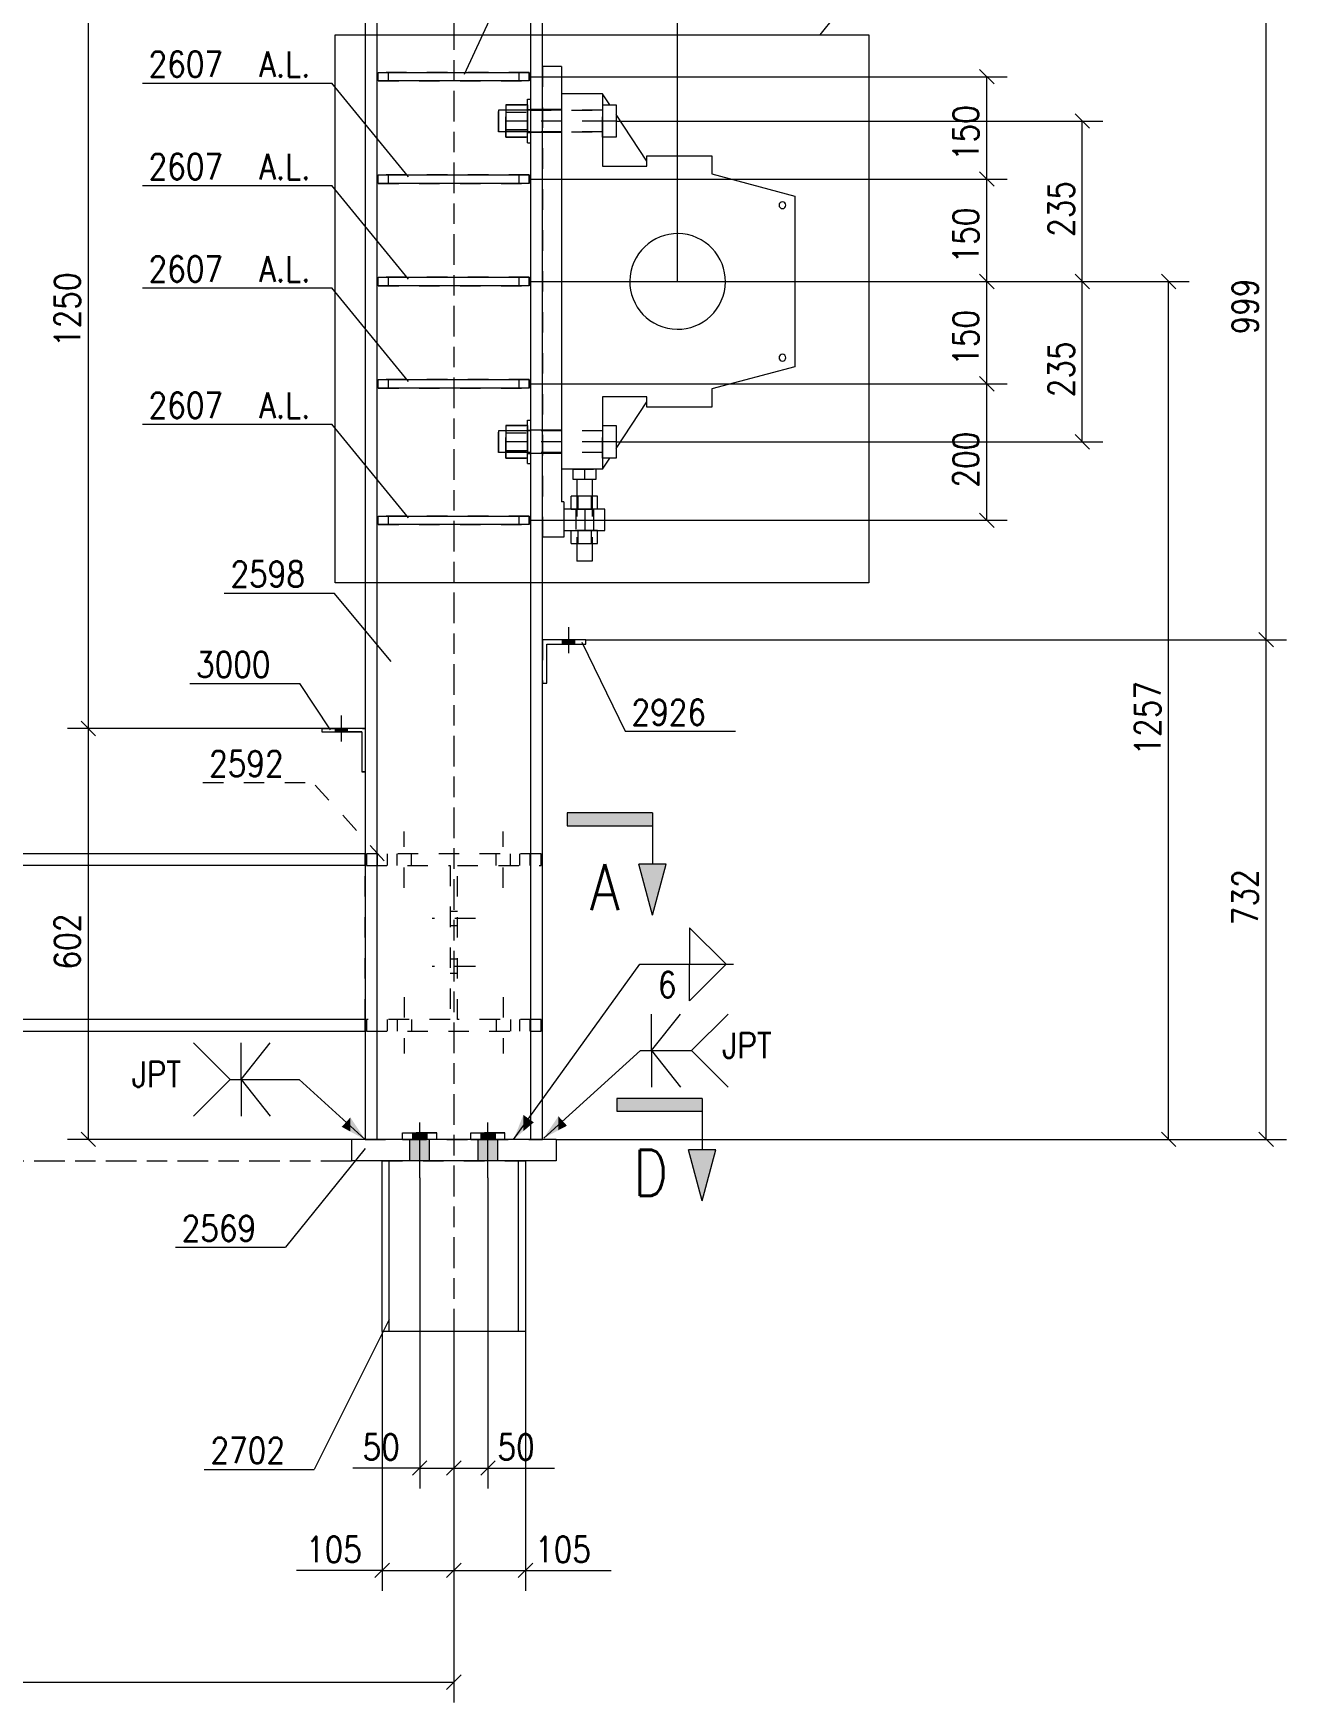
# Model space of a CAD drawing. Header units: millimetres. Extents: x 5 to 846, y 5 to 599.
# Drawn here: x 168.8 to 291.3, y 317.1 to 480.2 of the extents above; entities that cross this region are included whole.
import ezdxf

# ---------------------------------------------------------------- set-up
doc = ezdxf.new("R2010")
doc.units = ezdxf.units.MM
for name, pattern in [('XKITLINE00', [0]), ('XKITLINE02', [4, 2, -2]), ('XKITLINE06', [7, 3, -1, 2, -1])]:
    doc.linetypes.add(name, pattern=pattern)
for name, color, linetype, lineweight in [('Corte', 7, 'Continuous', 0), ('Cota', 4, 'Continuous', 0), ('Marca da peça', 2, 'Continuous', 0), ('Objeto gráfico', 3, 'Continuous', 0), ('Parafuso', 3, 'Continuous', 0), ('Peça', 2, 'Continuous', 0), ('Solda', 1, 'Continuous', 0)]:
    doc.layers.add(name, color=color, linetype=linetype, lineweight=lineweight)
doc.styles.add('ROMANS', font='ROMANS__.TTF')
doc.styles.add('SIMPLEX', font='SIMPLEX_.TTF')

msp = doc.modelspace()

# ---------------------------------------------------------------- hatches: boundary and pattern name
at = {"layer": 'Corte'}
for points in [[(220.97, 402.81), (220.97, 404.06), (229.31, 404.06)], [(229.31, 402.81), (220.97, 402.81), (229.31, 404.06)], [(229.31, 394.06), (227.97, 399.06), (230.65, 399.06)], [(225.83, 374.91), (225.83, 376.16), (234.16, 376.16)], [(234.16, 374.91), (225.83, 374.91), (234.16, 376.16)], [(234.16, 366.16), (232.82, 371.16), (235.5, 371.16)]]:
    msp.add_hatch(color=6, dxfattribs=at).paths.add_polyline_path(points, flags=17)
at = {"layer": 'Parafuso'}
for points in [[(221.69, 420.98), (221.69, 420.55), (220.49, 420.55), (220.49, 420.98)], [(221.69, 420.98), (221.69, 420.55), (220.49, 420.55), (220.49, 420.98)], [(198.29, 411.99), (198.29, 412.31), (199.49, 412.31), (199.49, 411.99)], [(207.52, 372.16), (207.52, 370.06), (205.59, 370.06), (205.59, 372.16)], [(207.26, 372.8), (207.26, 372.16), (205.86, 372.16), (205.86, 372.8)], [(214.19, 372.16), (214.19, 370.06), (212.26, 370.06), (212.26, 372.16)], [(213.92, 372.8), (213.92, 372.16), (212.52, 372.16), (212.52, 372.8)]]:
    msp.add_hatch(color=7, dxfattribs=at).paths.add_polyline_path(points, flags=17)

# ---------------------------------------------------------------- linework, layer by layer
at = {"color": 7, "linetype": 'XKITLINE00', "lineweight": 0}
for p, q in [((245.69, 480.07), (257.11, 494.42)), ((198.31, 426.53), (198.31, 480.07)), ((198.31, 480.07), (250.45, 480.07)), ((250.45, 480.07), (250.45, 426.53)), ((250.45, 426.53), (198.31, 426.53))]:
    msp.add_line(p, q, dxfattribs=at)
at = {"layer": 'Corte', "color": 6, "linetype": 'XKITLINE00', "lineweight": 0}
for p, q in [((229.31, 404.06), (220.97, 404.06)), ((220.97, 404.06), (220.97, 402.81)), ((220.97, 402.81), (229.31, 402.81)), ((229.31, 404.06), (229.31, 399.06)), ((230.65, 399.06), (227.97, 399.06)), ((229.31, 394.06), (227.97, 399.06)), ((229.31, 394.06), (230.65, 399.06)), ((234.16, 376.16), (225.83, 376.16)), ((225.83, 376.16), (225.83, 374.91)), ((234.16, 376.16), (234.16, 371.16)), ((225.83, 374.91), (234.16, 374.91)), ((235.5, 371.16), (232.82, 371.16)), ((234.16, 366.16), (232.82, 371.16)), ((234.16, 366.16), (235.5, 371.16))]:
    msp.add_line(p, q, dxfattribs=at)
at = {"layer": 'Cota', "color": 7, "linetype": 'XKITLINE00', "lineweight": 0}
for p, q in [((231.76, 455.98), (231.76, 510.08)), ((174.19, 412.31), (174.19, 495.64)), ((289.26, 420.98), (289.26, 487.59)), ((261.26, 476.68), (262.68, 475.27)), ((217.27, 475.98), (263.97, 475.98)), ((261.97, 465.98), (261.97, 475.98)), ((225.76, 471.64), (273.3, 471.64)), ((270.59, 472.35), (272.01, 470.94)), ((271.3, 455.98), (271.3, 471.64)), ((261.26, 466.68), (262.68, 465.27)), ((261.26, 466.68), (262.68, 465.27)), ((217.27, 465.98), (263.97, 465.98)), ((217.27, 465.98), (263.97, 465.98)), ((261.97, 455.98), (261.97, 465.98)), ((261.26, 456.68), (262.68, 455.27)), ((261.26, 456.68), (262.68, 455.27)), ((270.59, 456.68), (272.01, 455.27)), ((270.59, 456.68), (272.01, 455.27)), ((279.03, 456.68), (280.44, 455.27)), ((217.27, 455.98), (263.97, 455.98)), ((217.27, 455.98), (263.97, 455.98)), ((231.76, 455.98), (273.3, 455.98)), ((231.76, 455.98), (273.3, 455.98)), ((231.76, 455.98), (281.73, 455.98)), ((261.97, 445.98), (261.97, 455.98)), ((271.3, 440.31), (271.3, 455.98)), ((279.73, 372.16), (279.73, 455.98)), ((217.27, 445.98), (263.97, 445.98)), ((217.27, 445.98), (263.97, 445.98)), ((261.26, 446.68), (262.68, 445.27)), ((261.26, 446.68), (262.68, 445.27)), ((261.97, 432.64), (261.97, 445.98)), ((225.76, 440.31), (273.3, 440.31)), ((270.59, 441.02), (272.01, 439.6)), ((217.27, 432.64), (263.97, 432.64)), ((261.26, 433.35), (262.68, 431.94)), ((222.79, 420.98), (291.26, 420.98)), ((222.79, 420.98), (291.26, 420.98)), ((288.55, 421.68), (289.97, 420.27)), ((288.55, 421.68), (289.97, 420.27)), ((289.26, 372.16), (289.26, 420.98)), ((173.49, 413.02), (174.9, 411.6)), ((173.49, 413.02), (174.9, 411.6)), ((196.99, 412.31), (172.14, 412.31)), ((196.99, 412.31), (172.14, 412.31)), ((174.19, 372.16), (174.19, 412.31)), ((201.22, 372.16), (172.14, 372.16)), ((173.49, 372.87), (174.9, 371.46)), ((219.89, 372.16), (291.26, 372.16)), ((219.89, 372.16), (281.73, 372.16)), ((279.03, 372.87), (280.44, 371.46)), ((288.55, 372.87), (289.97, 371.46)), ((206.56, 368.4), (206.56, 338.06)), ((213.22, 368.4), (213.22, 338.06)), ((202.89, 353.4), (202.89, 328.06)), ((209.89, 353.4), (209.89, 328.06)), ((209.89, 353.4), (209.89, 338.06)), ((209.89, 353.4), (209.89, 317.15)), ((209.89, 353.4), (209.89, 328.06)), ((209.89, 353.4), (209.89, 338.06)), ((216.89, 353.4), (216.89, 328.06)), ((206.56, 340.06), (200.04, 340.06)), ((206.56, 340.06), (200.04, 340.06)), ((207.26, 340.77), (205.85, 339.36)), ((206.56, 340.06), (209.89, 340.06)), ((210.6, 340.77), (209.18, 339.36)), ((210.6, 340.77), (209.18, 339.36)), ((209.89, 340.06), (213.22, 340.06)), ((213.93, 340.77), (212.52, 339.36)), ((213.22, 340.06), (219.74, 340.06)), ((213.22, 340.06), (219.74, 340.06)), ((202.89, 330.06), (194.52, 330.06)), ((202.89, 330.06), (194.52, 330.06)), ((203.6, 330.77), (202.18, 329.36)), ((202.89, 330.06), (209.89, 330.06)), ((210.6, 330.77), (209.18, 329.36)), ((210.6, 330.77), (209.18, 329.36)), ((209.89, 330.06), (216.89, 330.06)), ((217.6, 330.77), (216.18, 329.36)), ((216.89, 330.06), (225.26, 330.06)), ((216.89, 330.06), (225.26, 330.06)), ((210.6, 319.85), (209.18, 318.44)), ((109.89, 319.15), (209.89, 319.15))]:
    msp.add_line(p, q, dxfattribs=at)
at = {"layer": 'Cota', "color": 3}
for p in [(261.97, 475.98), (271.3, 471.64), (261.97, 465.98), (261.97, 465.98), (261.97, 455.98), (261.97, 455.98), (271.3, 455.98), (271.3, 455.98), (279.73, 455.98), (261.97, 445.98), (261.97, 445.98), (271.3, 440.31), (261.97, 432.64), (289.26, 420.98), (289.26, 420.98), (174.19, 412.31), (174.19, 412.31), (174.19, 372.16), (279.73, 372.16), (289.26, 372.16), (206.56, 340.06), (209.89, 340.06), (209.89, 340.06), (213.22, 340.06), (202.89, 330.06), (209.89, 330.06), (209.89, 330.06), (216.89, 330.06), (209.89, 319.15)]:
    msp.add_point(p, dxfattribs=at)
at = {"layer": 'Marca da peça', "color": 7, "linetype": 'XKITLINE00', "lineweight": 0}
for p, q in [((210.95, 476.23), (221.58, 499.5)), ((179.47, 475.35), (197.98, 475.35)), ((205.48, 466.21), (197.98, 475.35)), ((179.47, 465.35), (197.98, 465.35)), ((205.48, 456.21), (197.98, 465.35)), ((179.47, 455.35), (197.98, 455.35)), ((205.48, 446.21), (197.98, 455.35)), ((179.47, 442.02), (197.98, 442.02)), ((205.48, 432.87), (197.98, 442.02)), ((187.47, 425.54), (198.21, 425.54)), ((203.76, 418.85), (198.21, 425.54)), ((222.4, 420.75), (226.65, 412.03)), ((184.1, 416.71), (194.84, 416.71)), ((197.86, 412.18), (194.84, 416.71)), ((226.65, 412.03), (237.4, 412.03)), ((201.22, 371.26), (193.44, 361.63)), ((182.7, 361.63), (193.44, 361.63)), ((203.58, 354.57), (196.26, 339.93)), ((185.52, 339.93), (196.26, 339.93))]:
    msp.add_line(p, q, dxfattribs=at)
at = {"layer": 'Marca da peça', "color": 7, "linetype": 'XKITLINE02', "lineweight": 0}
for p in [(185.38, 407.03), (203.08, 399.39)]:
    msp.add_line(p, (196.12, 407.03), dxfattribs=at)
at = {"layer": 'Objeto gráfico', "color": 7, "linetype": 'XKITLINE06', "lineweight": 0}
for p, q in [((209.89, 551.6), (209.89, 353.4)), ((119.89, 370.06), (199.89, 370.06))]:
    msp.add_line(p, q, dxfattribs=at)
at = {"layer": 'Parafuso', "color": 7, "linetype": 'XKITLINE02', "lineweight": 0}
for p, q in [((218.56, 472.78), (217.4, 472.78)), ((218.56, 472.78), (217.4, 472.78)), ((224.42, 471.64), (217.4, 471.64)), ((224.42, 471.64), (217.4, 471.64)), ((220.42, 472.78), (218.56, 472.78)), ((220.42, 472.78), (218.56, 472.78)), ((218.56, 470.51), (217.4, 470.51)), ((218.56, 470.51), (217.4, 470.51)), ((220.42, 470.51), (218.56, 470.51)), ((220.42, 470.51), (218.56, 470.51)), ((218.56, 441.44), (217.4, 441.44)), ((218.56, 441.44), (217.4, 441.44)), ((224.42, 440.31), (217.4, 440.31)), ((224.42, 440.31), (217.4, 440.31)), ((220.42, 441.44), (218.56, 441.44)), ((220.42, 441.44), (218.56, 441.44)), ((218.56, 439.18), (217.4, 439.18)), ((218.56, 439.18), (217.4, 439.18)), ((220.42, 439.18), (218.56, 439.18)), ((220.42, 439.18), (218.56, 439.18)), ((221.82, 433.74), (221.82, 431.64)), ((222.68, 433.74), (222.68, 431.64)), ((223.55, 433.74), (223.55, 431.64)), ((205.06, 396.74), (205.06, 402.24)), ((205.06, 396.74), (205.06, 402.24)), ((205.06, 396.74), (205.06, 402.24)), ((214.72, 396.74), (214.72, 402.24)), ((214.72, 396.74), (214.72, 402.24)), ((214.72, 396.74), (214.72, 402.24)), ((204.36, 398.91), (204.36, 400.06)), ((204.36, 398.91), (204.36, 400.06)), ((204.36, 398.91), (204.36, 400.06)), ((205.76, 398.91), (205.76, 400.06)), ((205.76, 398.91), (205.76, 400.06)), ((205.76, 398.91), (205.76, 400.06)), ((214.02, 398.91), (214.02, 400.06)), ((214.02, 398.91), (214.02, 400.06)), ((214.02, 398.91), (214.02, 400.06)), ((215.42, 398.91), (215.42, 400.06)), ((215.42, 398.91), (215.42, 400.06)), ((215.42, 398.91), (215.42, 400.06)), ((212.01, 393.73), (207.77, 393.73)), ((212.01, 393.73), (207.77, 393.73)), ((210.25, 394.43), (209.53, 394.43)), ((210.25, 394.43), (209.53, 394.43)), ((210.25, 393.03), (209.53, 393.03)), ((210.25, 393.03), (209.53, 393.03)), ((210.25, 389.76), (209.53, 389.76)), ((210.25, 389.76), (209.53, 389.76)), ((212.01, 389.06), (207.77, 389.06)), ((212.01, 389.06), (207.77, 389.06)), ((210.25, 388.36), (209.53, 388.36)), ((210.25, 388.36), (209.53, 388.36)), ((205.06, 386.06), (205.06, 380.56)), ((205.06, 386.06), (205.06, 380.56)), ((205.06, 386.06), (205.06, 380.56)), ((214.72, 386.06), (214.72, 380.56)), ((214.72, 386.06), (214.72, 380.56)), ((214.72, 386.06), (214.72, 380.56)), ((204.36, 383.88), (204.36, 382.73)), ((204.36, 383.88), (204.36, 382.73)), ((204.36, 383.88), (204.36, 382.73)), ((205.76, 383.88), (205.76, 382.73)), ((205.76, 383.88), (205.76, 382.73)), ((205.76, 383.88), (205.76, 382.73)), ((214.02, 383.88), (214.02, 382.73)), ((214.02, 383.88), (214.02, 382.73)), ((214.02, 383.88), (214.02, 382.73)), ((215.42, 383.88), (215.42, 382.73)), ((215.42, 383.88), (215.42, 382.73)), ((215.42, 383.88), (215.42, 382.73)), ((206.56, 368.4), (206.56, 373.83)), ((213.22, 368.4), (213.22, 373.83)), ((205.59, 370.06), (205.59, 372.16)), ((205.86, 372.8), (205.86, 372.16)), ((206.56, 372.8), (206.56, 372.16)), ((207.26, 372.8), (207.26, 372.16)), ((207.52, 370.06), (207.52, 372.16)), ((212.26, 370.06), (212.26, 372.16)), ((212.52, 372.8), (212.52, 372.16)), ((213.22, 372.8), (213.22, 372.16)), ((213.92, 372.8), (213.92, 372.16)), ((214.19, 370.06), (214.19, 372.16))]:
    msp.add_line(p, q, dxfattribs=at)
at = {"layer": 'Parafuso', "color": 7, "linetype": 'XKITLINE00', "lineweight": 0}
for p, q in [((220.49, 420.98), (220.49, 420.55)), ((220.49, 420.98), (220.49, 420.55)), ((221.09, 422.19), (221.09, 419.65)), ((221.09, 422.19), (221.09, 419.65)), ((221.69, 420.98), (221.69, 420.55)), ((221.69, 420.98), (221.69, 420.55)), ((198.89, 413.58), (198.89, 411.04)), ((198.29, 412.31), (198.29, 411.99)), ((199.49, 412.31), (199.49, 411.99)), ((206.56, 368.4), (206.56, 373.83)), ((213.22, 368.4), (213.22, 373.83)), ((205.59, 370.06), (205.59, 372.16)), ((205.86, 372.8), (205.86, 372.16)), ((206.56, 372.8), (206.56, 372.16)), ((207.26, 372.8), (207.26, 372.16)), ((207.52, 370.06), (207.52, 372.16)), ((212.26, 370.06), (212.26, 372.16)), ((212.52, 372.8), (212.52, 372.16)), ((213.22, 372.8), (213.22, 372.16)), ((213.92, 372.8), (213.92, 372.16)), ((214.19, 370.06), (214.19, 372.16))]:
    msp.add_line(p, q, dxfattribs=at)
at = {"layer": 'Peça', "color": 4, "linetype": 'XKITLINE00', "lineweight": 0}
for p, q in [((201.22, 551.6), (201.22, 372.16)), ((202.38, 551.6), (202.38, 372.16)), ((217.4, 551.6), (217.4, 372.16)), ((218.56, 372.16), (218.56, 551.6)), ((202.51, 475.56), (202.51, 476.39)), ((202.51, 476.39), (217.27, 476.39)), ((217.27, 476.39), (217.27, 475.56)), ((220.42, 476.98), (218.56, 476.98)), ((220.42, 476.98), (220.42, 434.44)), ((217.27, 475.56), (202.51, 475.56)), ((214.97, 473.23), (214.97, 470.06)), ((217.08, 473.23), (214.97, 473.23)), ((217.08, 469.51), (217.09, 473.78)), ((217.08, 473.23), (217.08, 472.46)), ((217.09, 473.78), (217.4, 473.78)), ((224.42, 473.23), (225.76, 473.23)), ((225.76, 473.23), (225.76, 470.06)), ((214.97, 472.7), (214.27, 472.7)), ((214.27, 472.7), (214.27, 470.58)), ((217.08, 471.64), (214.97, 471.64)), ((217.08, 472.7), (217.08, 472.7)), ((217.4, 472.7), (217.4, 472.7)), ((217.4, 472.46), (217.4, 469.51)), ((225.76, 471.64), (224.42, 471.64)), ((214.97, 470.58), (214.27, 470.58)), ((217.08, 470.06), (214.97, 470.06)), ((217.4, 470.58), (217.4, 470.58)), ((225.76, 470.06), (224.42, 470.06)), ((217.08, 469.51), (217.4, 469.51)), ((202.51, 465.56), (202.51, 466.39)), ((202.51, 466.39), (217.27, 466.39)), ((217.27, 466.39), (217.27, 465.56)), ((217.27, 465.56), (202.51, 465.56)), ((202.51, 455.56), (202.51, 456.39)), ((202.51, 456.39), (217.27, 456.39)), ((217.27, 455.56), (202.51, 455.56)), ((217.27, 456.39), (217.27, 455.56)), ((202.51, 445.56), (202.51, 446.39)), ((202.51, 446.39), (217.27, 446.39)), ((217.27, 445.56), (202.51, 445.56)), ((217.27, 446.39), (217.27, 445.56)), ((217.08, 438.18), (217.09, 442.44)), ((217.09, 442.44), (217.4, 442.44)), ((214.97, 441.37), (214.27, 441.37)), ((214.27, 441.37), (214.27, 439.25)), ((214.97, 441.9), (214.97, 438.72)), ((217.08, 441.9), (214.97, 441.9)), ((217.08, 440.31), (214.97, 440.31)), ((217.08, 441.9), (217.08, 441.13)), ((217.08, 441.37), (217.08, 441.37)), ((217.4, 441.37), (217.4, 441.37)), ((217.4, 441.13), (217.4, 438.18)), ((224.42, 441.9), (225.76, 441.9)), ((225.76, 440.31), (224.42, 440.31)), ((225.76, 441.9), (225.76, 438.72)), ((214.97, 439.25), (214.27, 439.25)), ((217.08, 438.72), (214.97, 438.72)), ((217.4, 439.25), (217.4, 439.25)), ((225.76, 438.72), (224.42, 438.72)), ((217.08, 438.18), (217.4, 438.18)), ((221.54, 436.64), (221.54, 437.64)), ((222.66, 437.64), (222.66, 436.64)), ((223.77, 437.64), (223.77, 436.64)), ((223.77, 436.64), (221.54, 436.64)), ((221.91, 436.64), (221.91, 435.01)), ((223.4, 436.64), (223.4, 435.01)), ((220.66, 434.44), (220.42, 434.44)), ((220.66, 434.44), (220.66, 430.98)), ((221.37, 433.74), (221.37, 435.01)), ((223.94, 435.01), (221.37, 435.01)), ((222.01, 435.01), (222.01, 433.74)), ((223.3, 435.01), (223.3, 433.74)), ((223.94, 433.74), (223.94, 435.01)), ((202.51, 432.23), (202.51, 433.06)), ((202.51, 433.06), (217.27, 433.06)), ((217.27, 432.23), (202.51, 432.23)), ((217.27, 433.06), (217.27, 432.23)), ((224.66, 433.74), (220.66, 433.74)), ((224.66, 431.64), (224.66, 433.74)), ((220.66, 430.98), (218.56, 430.98)), ((220.66, 431.64), (224.66, 431.64)), ((221.37, 430.38), (221.37, 431.64)), ((222.01, 431.64), (222.01, 430.38)), ((223.3, 431.64), (223.3, 430.38)), ((223.94, 430.38), (223.94, 431.64)), ((221.37, 430.38), (223.94, 430.38)), ((221.91, 430.38), (221.91, 428.64)), ((223.4, 430.38), (223.4, 428.64)), ((223.4, 428.64), (221.91, 428.64)), ((222.79, 420.98), (218.56, 420.98)), ((222.79, 420.55), (222.79, 420.98)), ((218.98, 416.74), (218.98, 420.55)), ((218.98, 420.55), (222.79, 420.55)), ((218.56, 416.74), (218.98, 416.74)), ((196.99, 412.31), (196.99, 412.31)), ((196.99, 412.31), (196.99, 411.99)), ((201.22, 412.31), (196.99, 412.31)), ((196.99, 411.99), (196.99, 411.99)), ((196.99, 411.99), (200.9, 411.99)), ((200.9, 411.99), (200.9, 411.99)), ((200.9, 411.99), (200.9, 408.08)), ((200.9, 408.08), (200.9, 408.08)), ((200.9, 408.08), (201.22, 408.08)), ((201.22, 400.06), (118.56, 400.06)), ((201.22, 398.91), (201.22, 400.06)), ((201.22, 398.91), (118.56, 398.91)), ((201.22, 383.88), (118.56, 383.88)), ((201.22, 382.73), (201.22, 383.88)), ((118.56, 382.73), (201.22, 382.73)), ((219.89, 372.16), (199.89, 372.16)), ((199.89, 372.16), (199.89, 370.06)), ((204.89, 372.16), (204.89, 372.8)), ((204.89, 372.8), (204.95, 372.8)), ((204.95, 372.8), (208.22, 372.8)), ((206.56, 372.16), (206.56, 372.8)), ((208.22, 372.16), (208.22, 372.8)), ((211.56, 372.16), (211.56, 372.8)), ((211.56, 372.8), (211.61, 372.8)), ((211.61, 372.8), (214.89, 372.8)), ((213.22, 372.16), (213.22, 372.8)), ((214.89, 372.16), (214.89, 372.8)), ((219.89, 372.16), (219.89, 370.06)), ((219.89, 370.06), (199.89, 370.06)), ((202.89, 353.4), (202.89, 370.06)), ((203.57, 353.4), (203.57, 370.06)), ((216.21, 353.4), (216.21, 370.06)), ((216.89, 370.06), (216.89, 353.4)), ((216.89, 353.4), (202.89, 353.4))]:
    msp.add_line(p, q, dxfattribs=at)
at = {"layer": 'Peça', "color": 7, "linetype": 'XKITLINE02', "lineweight": 0}
for p, q in [((217.27, 476.39), (202.51, 476.39)), ((202.51, 475.56), (202.51, 476.39)), ((203.51, 475.56), (203.51, 476.39)), ((203.51, 475.56), (203.51, 476.39)), ((216.27, 475.56), (216.27, 476.39)), ((216.27, 475.56), (216.27, 476.39)), ((217.27, 475.56), (217.27, 476.39)), ((218.56, 476.98), (218.56, 430.98)), ((202.51, 475.56), (217.27, 475.56)), ((214.97, 470.06), (214.97, 473.23)), ((214.97, 473.23), (217.08, 473.23)), ((217.08, 469.51), (217.09, 473.78)), ((217.08, 470.06), (217.08, 473.23)), ((217.09, 473.78), (217.4, 473.78)), ((217.4, 473.78), (217.4, 469.51)), ((217.4, 473.78), (217.4, 472.46)), ((224.42, 470.06), (224.42, 473.23)), ((224.42, 473.23), (225.76, 473.23)), ((224.42, 470.06), (224.42, 473.23)), ((225.76, 473.23), (225.76, 470.06)), ((224.42, 472.7), (214.27, 472.7)), ((214.27, 470.58), (214.27, 472.7)), ((217.08, 472.7), (214.97, 472.7)), ((214.97, 472.51), (217.08, 472.51)), ((214.97, 472.51), (217.08, 472.51)), ((217.08, 471.64), (214.97, 471.64)), ((217.08, 472.78), (217.4, 472.78)), ((217.08, 472.78), (217.4, 472.78)), ((217.4, 472.7), (217.08, 472.7)), ((217.08, 472.46), (217.08, 470.06)), ((217.4, 472.7), (224.42, 472.7)), ((225.76, 471.64), (224.42, 471.64)), ((224.42, 470.58), (214.27, 470.58)), ((217.08, 470.78), (214.97, 470.78)), ((214.97, 470.78), (217.08, 470.78)), ((217.4, 470.58), (214.97, 470.58)), ((214.97, 470.06), (217.08, 470.06)), ((217.08, 470.51), (217.4, 470.51)), ((217.08, 470.51), (217.4, 470.51)), ((217.08, 470.06), (217.08, 470.06)), ((217.08, 470.06), (217.08, 470.06)), ((217.4, 470.58), (224.42, 470.58)), ((225.76, 470.06), (224.42, 470.06)), ((217.08, 469.51), (217.4, 469.51)), ((217.27, 466.39), (202.51, 466.39)), ((202.51, 465.56), (202.51, 466.39)), ((203.51, 465.56), (203.51, 466.39)), ((203.51, 465.56), (203.51, 466.39)), ((216.27, 465.56), (216.27, 466.39)), ((216.27, 465.56), (216.27, 466.39)), ((217.27, 465.56), (217.27, 466.39)), ((202.51, 465.56), (217.27, 465.56)), ((217.27, 456.39), (202.51, 456.39)), ((202.51, 455.56), (202.51, 456.39)), ((202.51, 455.56), (217.27, 455.56)), ((203.51, 455.56), (203.51, 456.39)), ((203.51, 455.56), (203.51, 456.39)), ((216.27, 455.56), (216.27, 456.39)), ((216.27, 455.56), (216.27, 456.39)), ((217.27, 455.56), (217.27, 456.39)), ((217.27, 446.39), (202.51, 446.39)), ((202.51, 445.56), (202.51, 446.39)), ((202.51, 445.56), (217.27, 445.56)), ((203.51, 445.56), (203.51, 446.39)), ((203.51, 445.56), (203.51, 446.39)), ((216.27, 445.56), (216.27, 446.39)), ((216.27, 445.56), (216.27, 446.39)), ((217.27, 445.56), (217.27, 446.39)), ((217.08, 438.18), (217.09, 442.44)), ((217.09, 442.44), (217.4, 442.44)), ((217.4, 442.44), (217.4, 438.18)), ((217.4, 442.44), (217.4, 441.13)), ((224.42, 441.37), (214.27, 441.37)), ((214.27, 439.25), (214.27, 441.37)), ((214.97, 438.72), (214.97, 441.9)), ((214.97, 441.9), (217.08, 441.9)), ((217.08, 441.37), (214.97, 441.37)), ((214.97, 441.18), (217.08, 441.18)), ((214.97, 441.18), (217.08, 441.18)), ((217.08, 440.31), (214.97, 440.31)), ((217.08, 438.72), (217.08, 441.9)), ((217.08, 441.44), (217.4, 441.44)), ((217.08, 441.44), (217.4, 441.44)), ((217.4, 441.37), (217.08, 441.37)), ((217.08, 441.13), (217.08, 438.72)), ((224.42, 441.37), (217.4, 441.37)), ((224.42, 438.72), (224.42, 441.9)), ((224.42, 441.9), (225.76, 441.9)), ((224.42, 438.72), (224.42, 441.9)), ((225.76, 440.31), (224.42, 440.31)), ((225.76, 441.9), (225.76, 438.72)), ((224.42, 439.25), (214.27, 439.25)), ((217.08, 439.44), (214.97, 439.44)), ((214.97, 439.44), (217.08, 439.44)), ((217.4, 439.25), (214.97, 439.25)), ((214.97, 438.72), (217.08, 438.72)), ((217.08, 439.18), (217.4, 439.18)), ((217.08, 439.18), (217.4, 439.18)), ((217.08, 438.72), (217.08, 438.72)), ((217.08, 438.72), (217.08, 438.72)), ((224.42, 439.25), (217.4, 439.25)), ((225.76, 438.72), (224.42, 438.72)), ((217.08, 438.18), (217.4, 438.18)), ((221.54, 437.64), (223.77, 437.64)), ((221.91, 435.01), (221.91, 430.38)), ((223.4, 435.01), (223.4, 430.38)), ((217.27, 433.06), (202.51, 433.06)), ((202.51, 432.23), (202.51, 433.06)), ((202.51, 432.23), (217.27, 432.23)), ((203.51, 432.23), (203.51, 433.06)), ((203.51, 432.23), (203.51, 433.06)), ((216.27, 432.23), (216.27, 433.06)), ((216.27, 432.23), (216.27, 433.06)), ((217.27, 432.23), (217.27, 433.06)), ((220.66, 433.74), (220.66, 431.64)), ((221.37, 433.74), (223.94, 433.74)), ((223.94, 431.64), (221.37, 431.64)), ((218.56, 420.98), (218.56, 416.74)), ((196.99, 412.31), (201.22, 412.31)), ((200.9, 411.99), (196.99, 411.99)), ((201.22, 412.31), (201.22, 408.08)), ((201.22, 408.08), (200.9, 408.08)), ((218.42, 400.06), (201.36, 400.06)), ((201.36, 400.06), (201.36, 398.91)), ((202.42, 400.06), (202.42, 398.91)), ((203.42, 398.91), (203.42, 400.06)), ((216.36, 398.91), (216.36, 400.06)), ((217.36, 398.91), (217.36, 400.06)), ((218.42, 398.91), (218.42, 400.06)), ((201.22, 383.88), (201.22, 398.91)), ((201.36, 398.91), (209.53, 398.91)), ((209.53, 398.91), (209.53, 383.88)), ((210.25, 383.88), (210.25, 398.91)), ((210.25, 398.91), (218.42, 398.91)), ((209.53, 383.88), (201.36, 383.88)), ((201.36, 383.88), (201.36, 382.73)), ((202.42, 382.73), (202.42, 383.88)), ((203.42, 382.73), (203.42, 383.88)), ((218.42, 383.88), (210.25, 383.88)), ((216.36, 382.73), (216.36, 383.88)), ((217.36, 382.73), (217.36, 383.88)), ((218.42, 382.73), (218.42, 383.88)), ((201.36, 382.73), (218.42, 382.73)), ((201.22, 372.16), (218.56, 372.16)), ((204.89, 372.16), (204.89, 372.8)), ((208.22, 372.8), (204.89, 372.8)), ((204.95, 372.16), (204.89, 372.16)), ((204.89, 372.16), (208.22, 372.16)), ((204.95, 372.16), (204.89, 372.16)), ((204.89, 372.16), (208.22, 372.16)), ((206.56, 372.16), (206.56, 372.8)), ((208.22, 372.16), (208.22, 372.8)), ((211.56, 372.16), (211.56, 372.8)), ((214.89, 372.8), (211.56, 372.8)), ((211.61, 372.16), (211.56, 372.16)), ((211.56, 372.16), (214.89, 372.16)), ((211.61, 372.16), (211.56, 372.16)), ((211.56, 372.16), (214.89, 372.16)), ((213.22, 372.16), (213.22, 372.8)), ((214.89, 372.16), (214.89, 372.8)), ((202.89, 370.06), (216.89, 370.06))]:
    msp.add_line(p, q, dxfattribs=at)
at = {"layer": 'Peça', "color": 1, "linetype": 'XKITLINE00', "lineweight": 0}
for p, q in [((224.42, 474.31), (220.42, 474.31)), ((225.13, 473.23), (224.42, 474.31)), ((224.42, 474.31), (224.42, 467.24)), ((228.76, 467.74), (225.76, 472.29)), ((228.76, 467.24), (228.76, 468.24)), ((228.76, 468.24), (235.09, 468.24)), ((235.09, 468.24), (235.09, 466.49)), ((224.42, 467.24), (228.76, 467.24)), ((235.09, 466.49), (243.22, 464.31)), ((243.22, 464.31), (243.22, 447.64)), ((243.22, 447.64), (235.09, 445.47)), ((235.09, 445.47), (235.09, 443.71)), ((228.76, 444.71), (224.42, 444.71)), ((224.42, 444.71), (224.42, 437.64)), ((225.76, 439.66), (228.76, 444.21)), ((228.76, 443.71), (228.76, 444.71)), ((235.09, 443.71), (228.76, 443.71)), ((224.42, 437.64), (225.13, 438.72)), ((224.42, 437.64), (220.42, 437.64))]:
    msp.add_line(p, q, dxfattribs=at)
for centre, radius, start, end in [((242, 463.42), 0.333, 135, 315), ((242, 463.42), 0.333, 315, 135), ((231.76, 455.98), 4.67, 342, 162), ((231.76, 455.98), 4.67, 162, 342), ((242, 448.53), 0.333, 135, 315), ((242, 448.53), 0.333, 315, 135)]:
    msp.add_arc(centre, radius, start, end, dxfattribs=at)
at = {"layer": 'Solda', "color": 3, "linetype": 'XKITLINE00', "lineweight": 0}
for p, q in [((236.51, 389.27), (232.93, 392.84)), ((232.93, 392.84), (232.93, 389.27)), ((232.93, 389.27), (236.51, 389.27)), ((232.93, 389.27), (236.51, 389.27)), ((236.51, 389.27), (232.93, 385.7)), ((232.93, 385.7), (232.93, 389.27)), ((229.2, 380.84), (232.05, 384.41)), ((229.2, 380.84), (229.2, 384.41)), ((233.13, 380.84), (236.7, 384.41)), ((188.04, 378.02), (184.46, 381.6)), ((189.11, 378.02), (191.96, 381.6)), ((189.11, 378.02), (189.11, 381.6)), ((229.2, 380.84), (232.05, 377.27)), ((229.2, 380.84), (229.2, 377.27)), ((233.13, 380.84), (236.7, 377.27)), ((188.04, 378.02), (184.46, 374.45)), ((189.11, 378.02), (191.96, 374.45)), ((189.11, 378.02), (189.11, 374.45))]:
    msp.add_line(p, q, dxfattribs=at)
at = {"layer": 'Solda', "color": 7, "linetype": 'XKITLINE00', "lineweight": 0}
for p, q in [((215.74, 372.16), (228.08, 389.27)), ((228.08, 389.27), (237.22, 389.27)), ((218.68, 372.29), (228.13, 380.84)), ((228.13, 380.84), (233.13, 380.84)), ((188.04, 378.02), (194.79, 378.02)), ((201.22, 372.16), (194.79, 378.02))]:
    msp.add_line(p, q, dxfattribs=at)
at = {"layer": 'Solda', "color": 7}
for points in [[(199.79, 372.93), (198.95, 373.39), (199.79, 374.31)], [(199.79, 372.93), (199.79, 374.31), (201.22, 372.16)], [(216.69, 372.97), (215.74, 372.16), (216.69, 374.56)], [(216.69, 372.97), (216.69, 374.56), (217.71, 373.83)], [(220.11, 373.06), (218.68, 372.29), (220.11, 374.43)], [(220.11, 373.06), (220.11, 374.43), (220.95, 373.5)]]:
    msp.add_solid(points, dxfattribs=at)

# ---------------------------------------------------------------- texts
at = {"layer": 'Corte', "color": 4, "style": 'ROMANS', "width": 0.85}
for s, p in [('A', (223.18, 394.56)), ('D', (227.41, 366.66))]:
    msp.add_text(s, height=4.5, dxfattribs=at).set_placement(p)
at = {"layer": 'Cota', "color": 3, "style": 'SIMPLEX', "width": 0.85}
for s, p in [('150', (261.17, 467.73)), ('235', (270.5, 460.33)), ('150', (261.17, 457.73)), ('1250', (173.39, 449.57)), ('999', (288.46, 450.8)), ('150', (261.17, 447.73)), ('235', (270.5, 444.66)), ('200', (261.17, 435.83)), ('1257', (278.93, 409.66)), ('732', (288.46, 393.09)), ('602', (173.39, 388.76))]:
    msp.add_text(s, height=2.5, rotation=90.0002, dxfattribs=at).set_placement(p)
for s, p in [('50', (200.98, 340.86)), ('50', (214.16, 340.86)), ('105', (195.45, 330.86)), ('105', (217.83, 330.86))]:
    msp.add_text(s, height=2.5, dxfattribs=at).set_placement(p)
at = {"layer": 'Marca da peça', "color": 4, "style": 'ROMANS', "width": 0.85}
for s, p in [('2607', (180.07, 475.95)), ('A.L.', (190.87, 475.95)), ('2607', (180.07, 465.95)), ('A.L.', (190.87, 465.95)), ('2607', (180.07, 455.95)), ('A.L.', (190.87, 455.95)), ('2607', (180.07, 442.62)), ('A.L.', (190.87, 442.62)), ('2598', (188.07, 426.14)), ('3000', (184.7, 417.31)), ('2926', (227.25, 412.63)), ('2592', (185.98, 407.63)), ('2569', (183.3, 362.23)), ('2702', (186.12, 340.53))]:
    msp.add_text(s, height=2.5, dxfattribs=at).set_placement(p)
at = {"layer": 'Solda', "color": 3, "style": 'ROMANS', "width": 0.85}
for s, p in [('6', (229.83, 386.02)), ('JPT', (236.13, 380.09)), ('JPT', (178.44, 377.27))]:
    msp.add_text(s, height=2.5, dxfattribs=at).set_placement(p)

doc.saveas('drawing.dxf')
